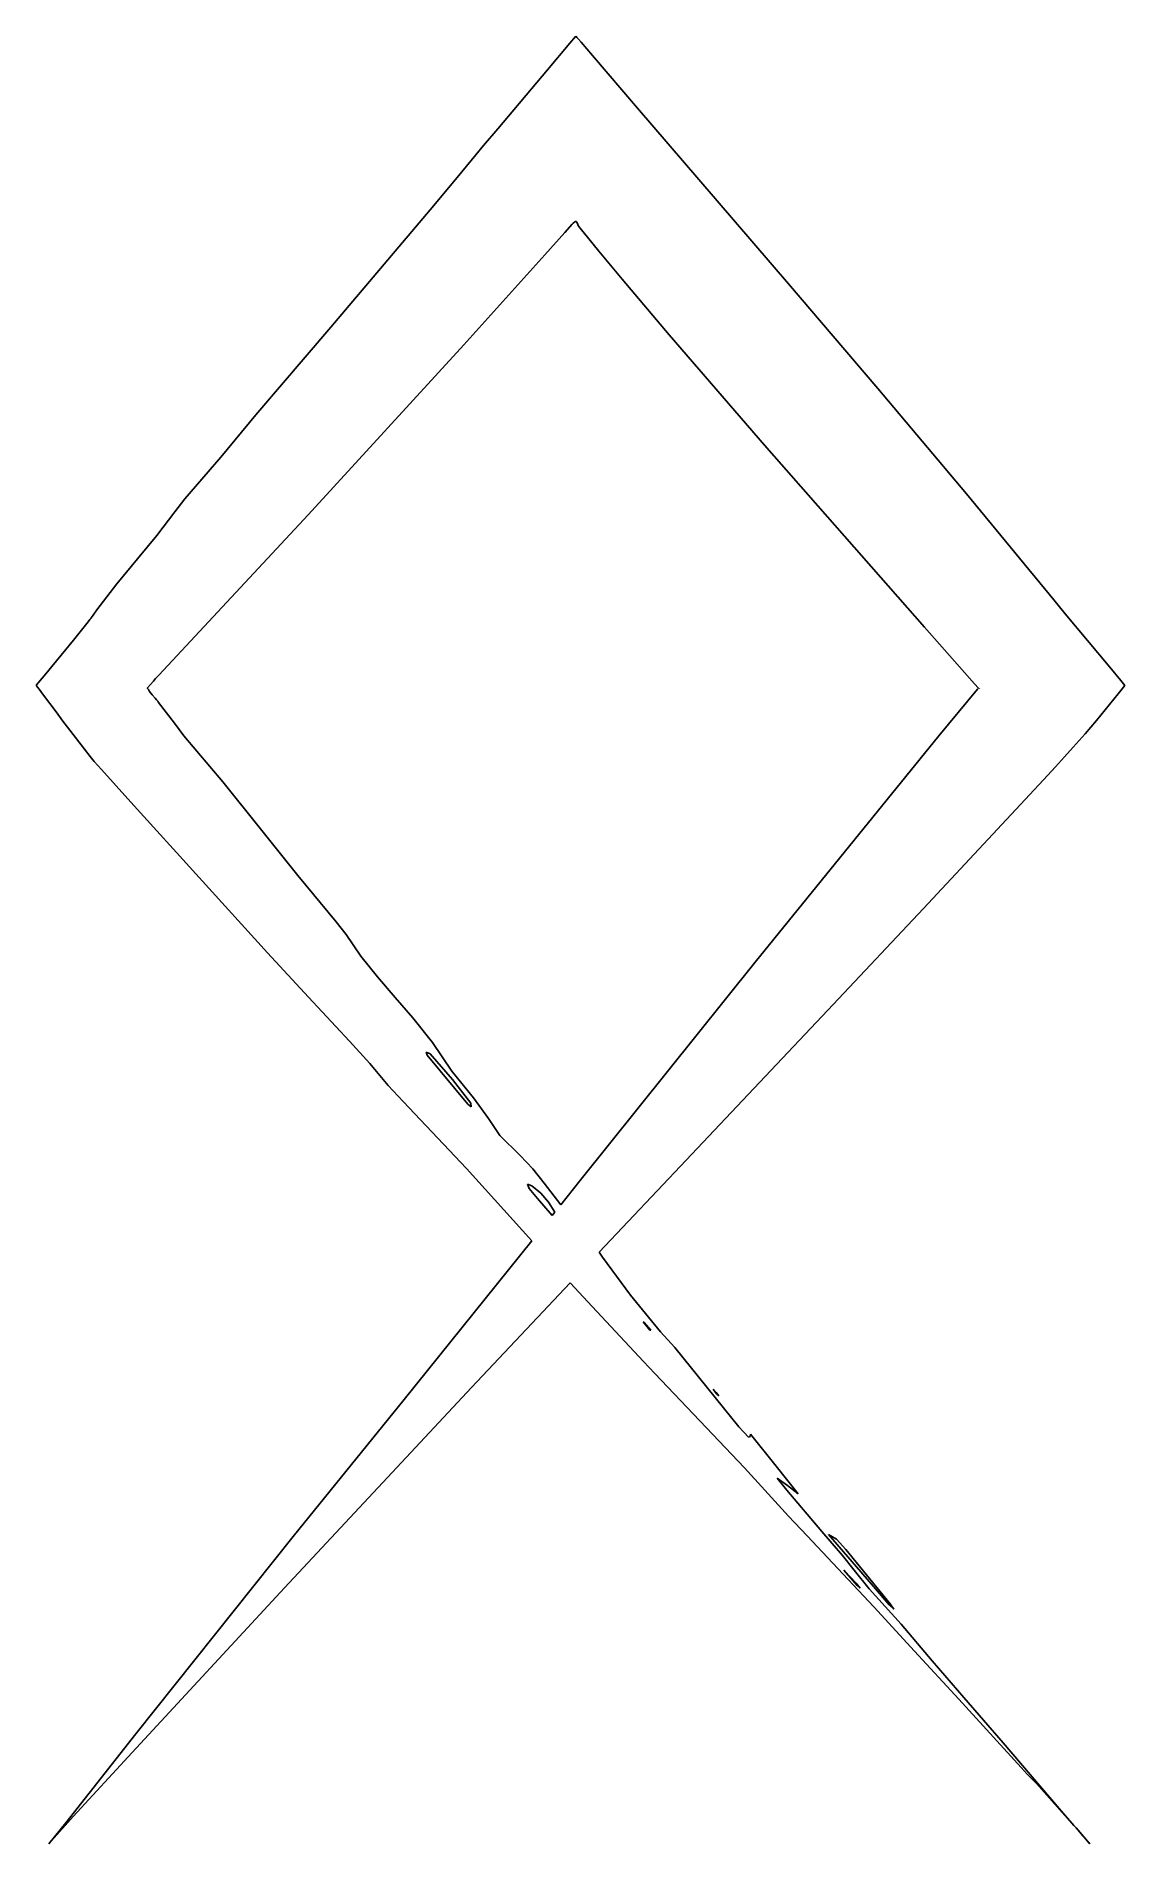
# Model space of a CAD drawing. Extents: x 0 to 78, y 0 to 130.
import ezdxf

# ---------------------------------------------------------------- set-up
doc = ezdxf.new("R2010")
doc.units = 0

msp = doc.modelspace()

# ---------------------------------------------------------------- linework, layer by layer
at = {"layer": 'Layer 1'}
for p, q in [((38.7634, 129.808), (38.738192, 129.778248)), ((38.788592, 129.780133), (38.7634, 129.808)), ((38.3348, 129.302), (36.72139, 127.39841)), ((38.738192, 129.778248), (38.3348, 129.302)), ((38.839008, 129.720756), (38.788592, 129.780133)), ((38.9399, 129.602), (38.839008, 129.720756)), ((39.141708, 129.364803), (38.9399, 129.602)), ((39.9486, 128.41488), (39.141708, 129.364803)), ((36.72139, 127.39841), (33.1494, 123.149)), ((43.1771, 124.632), (39.9486, 128.41488)), ((47.5897, 119.515), (43.1771, 124.632)), ((33.1494, 123.149), (32.13636, 121.95024)), ((31.584534, 121.285133), (30.578844, 120.068193)), ((32.13636, 121.95024), (31.584534, 121.285133)), ((30.578844, 120.068193), (28.5554, 117.643)), ((54.0255, 112.016), (47.5897, 119.515)), ((28.5554, 117.643), (21.1592, 108.912)), ((36.526698, 114.099792), (37.973488, 115.719672)), ((37.973488, 115.719672), (38.496809, 116.304862)), ((38.496809, 116.304862), (38.560481, 116.373078)), ((38.560481, 116.373078), (38.680857, 116.48113)), ((38.680857, 116.48113), (38.738493, 116.519842)), ((38.738493, 116.519842), (38.79065, 116.491834)), ((38.79065, 116.491834), (38.884509, 116.358264)), ((38.884509, 116.358264), (38.935049, 116.204281)), ((38.935049, 116.204281), (38.968845, 116.143533)), ((38.968845, 116.143533), (39.174613, 115.889965)), ((39.174613, 115.889965), (39.586835, 115.383072)), ((39.586835, 115.383072), (40.414081, 114.371282)), ((40.414081, 114.371282), (42.080151, 112.355792)), ((30.716508, 107.644402), (36.526698, 114.099792)), ((42.080151, 112.355792), (45.455171, 108.355562)), ((60.438063, 104.495693), (54.0255, 112.016)), ((21.1592, 108.912), (15.7713, 102.60898)), ((45.455171, 108.355562), (52.303731, 100.430292)), ((19.526708, 95.435602), (30.716508, 107.644402)), ((66.823053, 96.952083), (60.438063, 104.495693)), ((15.7713, 102.60898), (13.255754, 99.571841)), ((52.303731, 100.430292), (63.789, 87.3689)), ((13.255754, 99.571841), (10.68167, 96.58082)), ((10.68167, 96.58082), (9.96534, 95.657785)), ((73.084433, 89.320223), (66.823053, 96.952083)), ((9.96534, 95.657785), (8.666893, 93.94865)), ((8.801008, 83.932302), (19.526708, 95.435602)), ((8.666893, 93.94865), (7.28717, 92.282085)), ((7.28717, 92.282085), (5.786618, 90.476363)), ((5.786618, 90.476363), (4.35263, 88.610985)), ((4.35263, 88.610985), (4.09184, 88.235175)), ((73.898979, 88.327106), (73.084433, 89.320223)), ((75.511399, 86.411326), (73.898979, 88.327106)), ((3.727232, 87.746945), (2.681082, 86.428685)), ((3.857813, 87.913874), (3.727232, 87.746945)), ((3.923043, 87.997527), (3.857813, 87.913874)), ((3.95989, 88.048327), (3.923043, 87.997527)), ((4.09184, 88.235175), (3.95989, 88.048327)), ((63.789, 87.3689), (66.67679, 84.11768)), ((2.681082, 86.428685), (0.57411, 83.8628)), ((77.111359, 84.493306), (75.511399, 86.411326)), ((77.903875, 83.53803), (77.111359, 84.493306)), ((0.034109, 83.2275), (0, 83.1878)), ((0, 83.1878), (0.030872, 83.147592)), ((0.030872, 83.147592), (0.092862, 83.067178)), ((0.57411, 83.8628), (0.034109, 83.2275)), ((7.990194, 83.003791), (8.418536, 83.480433)), ((8.418536, 83.480433), (8.58142, 83.687197)), ((8.58142, 83.687197), (8.667562, 83.788899)), ((8.667562, 83.788899), (8.801008, 83.932302)), ((66.67679, 84.11768), (67.400342, 83.306433)), ((67.400342, 83.306433), (67.682666, 82.990248)), ((78.1018, 83.2994), (77.903875, 83.53803)), ((78.093025, 83.059977), (78.189621, 83.180226)), ((78.189621, 83.180226), (78.1018, 83.2994)), ((78.1018, 83.2994), (78.1018, 83.2994)), ((0.092862, 83.067178), (0.216599, 82.906221)), ((0.216599, 82.906221), (0.462575, 82.583923)), ((0.462575, 82.583923), (1.429798, 81.286323)), ((7.994861, 82.973666), (7.990194, 83.003791)), ((8.017704, 82.943291), (7.994861, 82.973666)), ((8.063015, 82.88217), (8.017704, 82.943291)), ((8.152271, 82.759183), (8.063015, 82.88217)), ((8.327853, 82.507356), (8.152271, 82.759183)), ((8.541837, 82.267603), (8.327853, 82.507356)), ((8.649826, 82.142375), (8.541837, 82.267603)), ((8.704294, 82.078389), (8.649826, 82.142375)), ((8.73167, 82.0459), (8.704294, 82.078389)), ((8.795817, 81.963112), (8.73167, 82.0459)), ((9.924427, 80.486132), (8.795817, 81.963112)), ((67.615724, 82.910203), (64.835044, 79.567363)), ((67.659169, 82.962361), (67.615724, 82.910203)), ((67.6809, 82.9885), (67.659169, 82.962361)), ((67.682666, 82.990248), (67.6809, 82.9885)), ((67.761251, 82.955141), (67.769842, 82.951904)), ((67.7613, 82.9551), (67.761251, 82.955141)), ((67.769842, 82.951904), (67.7613, 82.9551)), ((76.163988, 80.660707), (77.706818, 82.579477)), ((77.706818, 82.579477), (78.093025, 83.059977)), ((1.429798, 81.286323), (1.9052, 80.6294)), ((1.9052, 80.6294), (2.423791, 79.967778)), ((10.601297, 79.5631), (9.924427, 80.486132)), ((75.757306, 80.183568), (76.163988, 80.660707)), ((2.423791, 79.967778), (3.463591, 78.614288)), ((13.414182, 76.262867), (10.601297, 79.5631)), ((64.835044, 79.567363), (51.643044, 63.314863)), ((74.4851, 78.758375), (75.333008, 79.707922)), ((75.333008, 79.707922), (75.757306, 80.183568)), ((3.463591, 78.614288), (3.882973, 78.082624)), ((3.882973, 78.082624), (4.173264, 77.730465)), ((73.640551, 77.813307), (74.4851, 78.758375)), ((4.173264, 77.730465), (4.690738, 77.142165)), ((4.690738, 77.142165), (6.809418, 74.796425)), ((72.335172, 76.397574), (73.205861, 77.340774)), ((73.205861, 77.340774), (73.640551, 77.813307)), ((16.112737, 72.88813), (13.414182, 76.262867)), ((63.722822, 67.170844), (72.335172, 76.397574)), ((6.809418, 74.796425), (16.616918, 63.985825)), ((18.79, 69.531377), (16.112737, 72.88813)), ((21.541707, 66.21403), (18.79, 69.531377)), ((22.25642, 65.29025), (21.541707, 66.21403)), ((57.238372, 60.275164), (63.722822, 67.170844)), ((23.312424, 63.74865), (22.25642, 65.29025)), ((16.616918, 63.985825), (19.553388, 60.798975)), ((24.5256, 62.25625), (23.312424, 63.74865)), ((51.643044, 63.314863), (39.057544, 47.602363)), ((25.791587, 60.783631), (24.5256, 62.25625)), ((19.553388, 60.798975), (22.492658, 57.650085)), ((27.06248, 59.32632), (25.791587, 60.783631)), ((46.684872, 49.094064), (57.238372, 60.275164)), ((28.4672, 57.5349), (27.06248, 59.32632)), ((22.492658, 57.650085), (23.96275, 56.040096)), ((29.858891, 55.495199), (28.4672, 57.5349)), ((23.96275, 56.040096), (25.277998, 54.450275)), ((28.088886, 56.644446), (28.003305, 56.847477)), ((28.003305, 56.847477), (28.30754, 56.724115)), ((31.012706, 53.107046), (28.088886, 56.644446)), ((28.30754, 56.724115), (29.90346, 54.898465)), ((31.406384, 53.571023), (29.858891, 55.495199)), ((29.90346, 54.898465), (31.21544, 53.188585)), ((25.277998, 54.450275), (26.356258, 53.315375)), ((26.356258, 53.315375), (30.903698, 48.489465)), ((32.475744, 52.080353), (31.406384, 53.571023)), ((31.2397, 52.9258), (31.012706, 53.107046)), ((31.21544, 53.188585), (31.2397, 52.9258)), ((31.2397, 52.9258), (31.2397, 52.9258)), ((33.295034, 50.859183), (32.475744, 52.080353)), ((34.754524, 49.425403), (33.295034, 50.859183)), ((35.679351, 48.480281), (34.754524, 49.425403)), ((30.903698, 48.489465), (35.601708, 43.307775)), ((36.489174, 47.434933), (35.679351, 48.480281)), ((40.444962, 42.486434), (46.684872, 49.094064)), ((35.414239, 47.058171), (35.29445, 47.37293)), ((35.29445, 47.37293), (35.598993, 47.248188)), ((35.99939, 46.35242), (35.414239, 47.058171)), ((35.598993, 47.248188), (36.250465, 46.715768)), ((37.676544, 45.886253), (36.489174, 47.434933)), ((39.057544, 47.602363), (37.676544, 45.886253)), ((37.06396, 45.1249), (35.99939, 46.35242)), ((36.250465, 46.715768), (36.795953, 46.075198)), ((36.795953, 46.075198), (37.251742, 45.358182)), ((37.251742, 45.358182), (37.0639, 45.1249)), ((37.0639, 45.1249), (37.06396, 45.1249)), ((35.601708, 43.307775), (26.4242, 31.9026)), ((40.668344, 42.140873), (40.444962, 42.486434)), ((42.680311, 39.39839), (40.668344, 42.140873)), ((31.265279, 32.765567), (38.3596, 40.2781)), ((38.3596, 40.2781), (39.93853, 38.59211)), ((44.845214, 36.774953), (42.680311, 39.39839)), ((39.93853, 38.59211), (43.62481, 34.64491)), ((44.072694, 36.893806), (43.58603, 37.476256)), ((43.58603, 37.476256), (43.6654, 37.448)), ((43.6654, 37.448), (44.148564, 36.876379)), ((43.6654, 37.448), (43.6654, 37.448)), ((44.148564, 36.876379), (44.072694, 36.893806)), ((45.866644, 35.640303), (44.845214, 36.774953)), ((48.769694, 32.048373), (45.866644, 35.640303)), ((43.62481, 34.64491), (44.428014, 33.786856)), ((44.428014, 33.786856), (47.665854, 30.385636)), ((17.836279, 18.379967), (31.265279, 32.765567)), ((48.842536, 32.416746), (48.628239, 32.652401)), ((48.628239, 32.652401), (48.866, 32.3138)), ((26.4242, 31.9026), (18.4577, 22.0802)), ((50.464394, 29.946493), (48.769694, 32.048373)), ((49.026954, 32.16604), (48.842536, 32.416746)), ((48.866, 32.3138), (49.026954, 32.16604)), ((48.866, 32.3138), (48.866, 32.3138)), ((47.665854, 30.385636), (50.878294, 27.003836)), ((51.167592, 29.211674), (50.464394, 29.946493)), ((51.27355, 29.258884), (51.167592, 29.211674)), ((51.302345, 29.409726), (51.27355, 29.258884)), ((53.148285, 27.116766), (51.302345, 29.409726)), ((50.878294, 27.003836), (54.038824, 23.531166)), ((54.722805, 25.138376), (53.148285, 27.116766)), ((53.922759, 25.389584), (53.214145, 26.260956)), ((53.214145, 26.260956), (53.953304, 25.733699)), ((56.424089, 22.421174), (53.922759, 25.389584)), ((53.953304, 25.733699), (54.722805, 25.138376)), ((54.038824, 23.531166), (55.373834, 22.113936)), ((18.4577, 22.0802), (7.1483, 7.899)), ((55.373834, 22.113936), (60.160724, 17.009666)), ((57.915759, 20.706804), (56.424089, 22.421174)), ((56.8944, 22.2129), (59.99954, 18.65359)), ((57.476389, 21.884752), (56.8944, 22.2129)), ((56.8944, 22.2129), (56.8944, 22.2129)), ((58.140514, 21.147715), (57.476389, 21.884752)), ((61.345304, 17.231135), (58.140514, 21.147715)), ((58.748542, 19.654434), (57.915759, 20.706804)), ((58.959758, 18.561566), (58.008032, 19.660116)), ((58.008032, 19.660116), (58.8959, 18.7219)), ((59.835272, 18.308164), (58.748542, 19.654434)), ((6.889379, 6.554967), (17.836279, 18.379967)), ((58.8959, 18.7219), (59.168701, 18.357043)), ((58.8959, 18.7219), (58.8959, 18.7219)), ((59.168701, 18.357043), (58.959758, 18.561566)), ((62.131206, 15.779644), (59.835272, 18.308164)), ((59.99954, 18.65359), (61.26478, 17.16715)), ((60.160724, 17.009666), (63.089414, 13.838736)), ((61.26478, 17.16715), (61.58736, 16.853206)), ((61.58736, 16.853206), (61.345304, 17.231135)), ((64.351472, 13.142164), (62.131206, 15.779644)), ((63.089414, 13.838736), (66.262394, 10.392206)), ((66.621832, 10.512104), (64.351472, 13.142164)), ((66.262394, 10.392206), (70.740824, 5.480396)), ((69.442472, 7.248184), (66.621832, 10.512104)), ((7.1483, 7.899), (2.13454, 1.50025)), ((2.666449, 1.964567), (6.889379, 6.554967)), ((73.481042, 2.546124), (69.442472, 7.248184)), ((70.740824, 5.480396), (71.17601, 5.014586)), ((71.17601, 5.014586), (71.839187, 4.346002)), ((71.839187, 4.346002), (73.884427, 2.036492)), ((0.911149, 0.001207), (2.666449, 1.964567)), ((2.13454, 1.50025), (0.911149, 0.001207)), ((74.522582, 1.329184), (73.481042, 2.546124)), ((73.884427, 2.036492), (74.522582, 1.329184)), ((74.6853, 1.14208), (74.524967, 1.326687)), ((74.524967, 1.326687), (74.570281, 1.273409)), ((74.570281, 1.273409), (74.6853, 1.14208)), ((74.6853, 1.14208), (74.6853, 1.14208)), ((75.252709, 0.494024), (74.685319, 1.142076)), ((74.685319, 1.142076), (75.19414, 0.556265)), ((75.19414, 0.556265), (75.594268, 0.10049)), ((75.633, 0.056718), (75.252709, 0.494024)), ((75.594268, 0.10049), (75.679918, 0.00315)), ((75.679918, 0.00315), (75.633, 0.056718)), ((75.633, 0.056718), (75.633, 0.056718))]:
    msp.add_line(p, q, dxfattribs=at)

doc.saveas('drawing.dxf')
